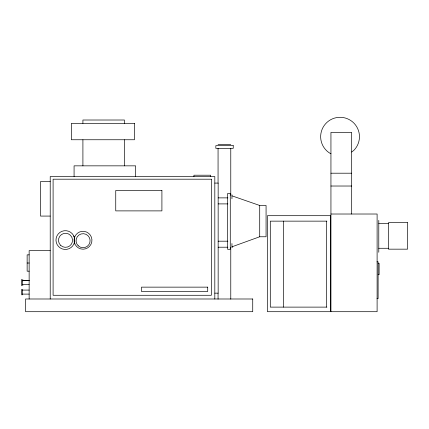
<?xml version="1.0" encoding="UTF-8"?>
<svg xmlns="http://www.w3.org/2000/svg" width="429" height="429" viewBox="0 0 429 429"><rect width="100%" height="100%" fill="white"/><g stroke="black" fill="none" stroke-linecap="round" stroke-linejoin="round"><path stroke-width="0.64" d="M74.222 243.152L74.721 240.755L74.582 238.309L73.815 235.982M351.683 152.027L353.775 150.418A19.402 19.402 0 0 0 352.531 121.836A19.402 19.402 0 0 0 324.163 125.568A19.402 19.402 0 0 0 330.357 153.502L330.941 153.748M232.153 246.729L259.711 236.765L266.071 236.765L266.071 205.475L259.711 205.475L232.153 195.908M218.061 144.337L230.775 144.337M330.941 173.203L351.683 173.203M50.22 181.542L40.519 181.542L40.519 216.077L50.22 216.077M214.811 183.086L218.157 183.086L218.157 293.152L214.811 293.152M330.941 186.025L351.683 186.025M218.157 197.876L227.879 197.876M218.157 203.898L227.879 203.898M330.941 214.017L377.107 214.017L377.107 311.701L267.428 311.701L267.428 215.69L330.657 215.69M326.898 221.139L270.302 221.139L270.302 307.116L326.898 307.116M378.78 223.525L388.481 223.525M218.157 241.189L227.879 241.189M218.157 247.211L227.879 247.211M378.78 248.278L388.481 248.278M50.22 250.643L29.145 250.643L29.145 298.992M29.145 254.853L27.14 254.853L27.14 271.187L29.145 271.187M376.994 261.829L378.11 261.829L378.11 298.627L376.994 298.627M27.14 263.02L29.145 263.02M378.11 263.326L379.113 263.326L379.113 274.699L378.11 274.699M22.791 280.539L29.145 280.539M29.145 280.652L22.453 280.652L22.453 284.663L29.145 284.663M22.453 290.09L29.145 290.095M22.453 294.101L29.145 294.112M74.855 243.94L74.179 241.704L74.104 239.371L74.63 237.098A8.945 8.945 0 0 1 88.674 233.333A8.945 8.945 0 0 1 87.725 247.844A8.945 8.945 0 0 1 74.292 242.278M378.78 220.372L378.78 252.279M351.683 214.017L351.683 132.389L330.941 132.389L330.941 311.701M330.598 215.69L330.598 311.701M326.571 221.139L326.571 307.116M283.354 221.139L283.354 307.116M259.711 205.475L259.711 236.765M232.282 246.605L232.282 247.195M231.944 194.745L231.944 198.756M231.944 243.538L231.944 247.554M230.775 148.348L230.775 195.265M230.775 247.538L230.775 299.142M218.061 148.348L218.061 183.199M218.061 293.109L218.061 299.142M214.811 298.992L214.811 176.55L50.22 176.55L50.22 298.992M210.655 176.55L210.655 175.209L193.929 175.209L193.929 176.55M135.634 176.55L135.634 165.846L74.078 165.846L74.078 176.55M124.405 123.359L124.405 120.013L82.91 120.013L82.91 123.359M124.405 139.752L124.405 165.846M82.91 139.752L82.91 165.846M22.791 279.376L22.791 280.963M22.791 284.786L22.791 285.714M22.453 289.318L22.453 294.873M21.45 279.376L21.45 285.714M21.45 289.318L21.45 294.873M74.549 241.972A9.384 9.384 0 0 1 60.253 247.935A9.384 9.384 0 0 1 59.872 232.448A9.384 9.384 0 0 1 74.448 237.709M134.454 123.359L71.343 123.359L71.343 139.752L134.454 139.752L134.454 123.359M233.237 145.672L215.841 145.672L215.841 148.348L233.237 148.348L233.237 145.672M211.336 179.199L53.099 179.199L53.099 295.281L211.336 295.281L211.336 179.199M161.91 190.481L115.744 190.481L115.744 210.886L161.91 210.886L161.91 190.481M230.276 193.511L227.595 193.511L227.595 249.287L230.276 249.287L230.276 193.511M407.55 222.646L388.481 222.646L388.481 249.163L407.55 249.163L407.55 222.646M207.716 287.14L141.479 287.14L141.479 291.489L207.716 291.489L207.716 287.14M252.729 298.992L25.579 298.992L25.579 311.701L252.729 311.701L252.729 298.992M60.628 245.345A7.025 7.025 0 0 0 72.329 242.004A7.025 7.025 0 0 0 63.583 233.542A7.025 7.025 0 0 0 60.628 245.345M78.196 245.753A7.025 7.025 0 0 0 89.897 242.412A7.025 7.025 0 0 0 81.151 233.95A7.025 7.025 0 0 0 78.196 245.753"/></g></svg>
